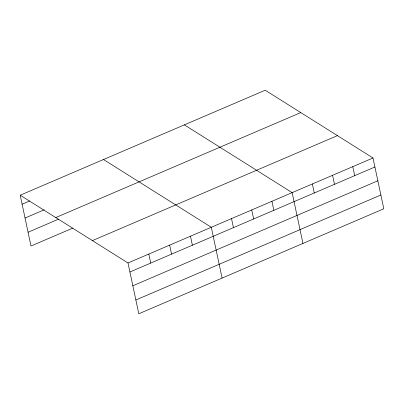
<?xml version="1.0" encoding="UTF-8"?>
<svg xmlns="http://www.w3.org/2000/svg" width="404" height="404" viewBox="0 0 404 404"><rect width="100%" height="100%" fill="white"/><g stroke="black" fill="none" stroke-linecap="round" stroke-linejoin="round"><path stroke-width="0.61" d="M20.2 195.213L265.206 90.223L373.003 157.984L383.8 208.787L138.794 313.777L127.997 262.974L20.2 195.213L30.997 246.016L72.649 228.169M22.114 204.227L29.638 201.005M25.048 218.019L44.137 209.838M55.772 217.574L300.778 112.585M28.068 232.224L58.726 219.089M92.425 240.612L337.431 135.623M127.997 262.974L373.003 157.984M129.911 271.988L374.917 166.998M132.84 285.779L377.851 180.79M135.86 299.985L380.871 194.996M184.355 124.871L292.148 192.632L302.95 243.43M103.5 159.519L211.297 227.28L222.094 278.078M352.788 166.645L354.707 175.659M332.578 175.311L334.492 184.325M312.363 183.972L314.277 192.986M271.937 201.293L273.851 210.307M251.722 209.954L253.641 218.968M231.512 218.614L233.426 227.634M190.471 236.204L192.39 245.218M169.645 245.127L171.564 254.141M148.818 254.05L150.737 263.065"/></g></svg>
